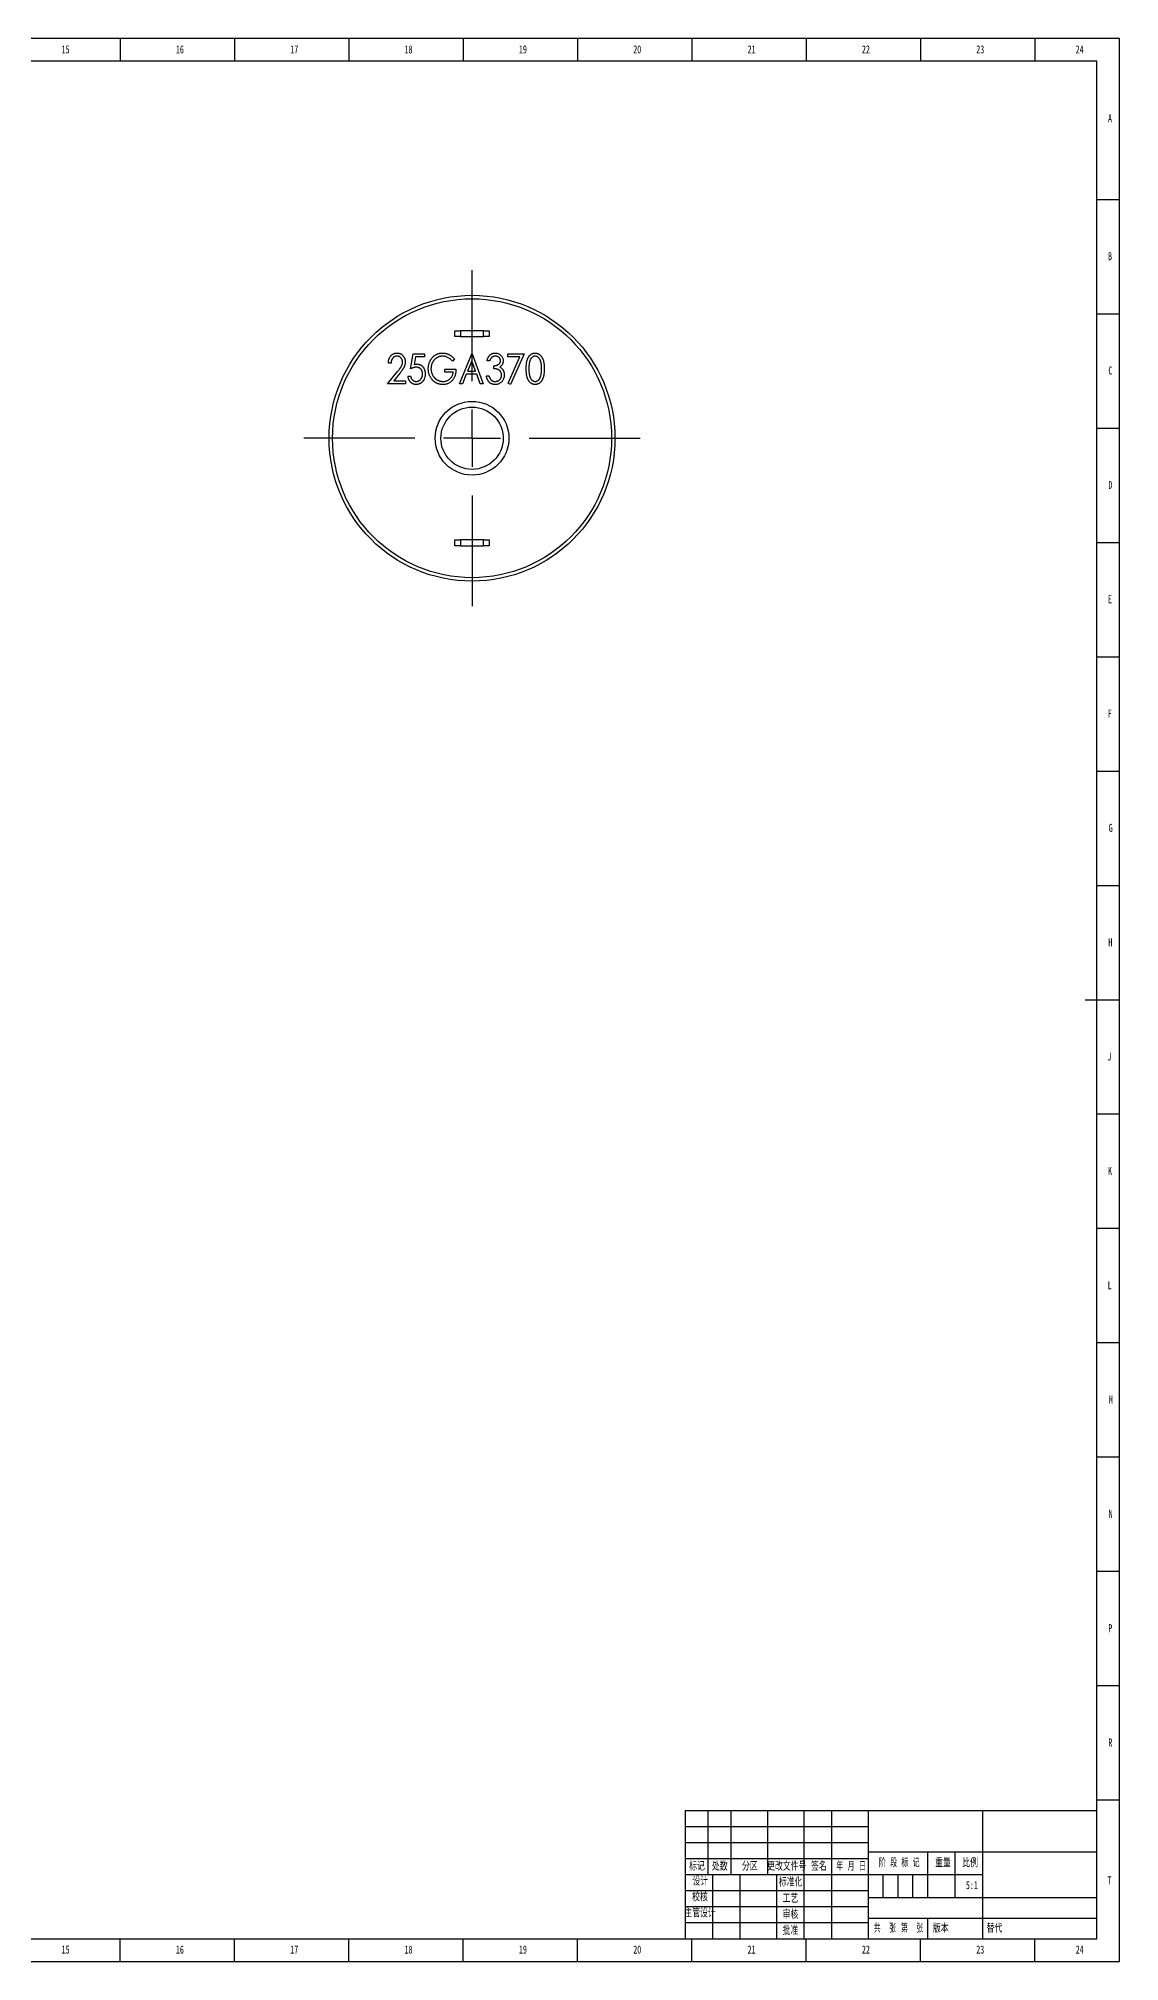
# Model space of a CAD drawing. Header units: millimetres. Extents: x 0 to 1189, y 0 to 841.
# Drawn here: x 716 to 1189, y 0 to 841 of the extents above; entities that cross this region are included whole.
import ezdxf

# ---------------------------------------------------------------- set-up
doc = ezdxf.new("R2010")
doc.units = ezdxf.units.MM
for name, color, linetype in [('10', 7, 'Continuous'), ('5', 7, 'Continuous'), ('9', 7, 'Continuous'), ('SLD-0', 7, 'Continuous')]:
    doc.layers.add(name, color=color, linetype=linetype)
doc.styles.add('SLDTEXTSTYLE0', font='TXT', dxfattribs={"width": 0.7, "bigfont": 'bigfont'})
doc.styles.add('SLDTEXTSTYLE1', font='TXT', dxfattribs={"width": 0.6, "bigfont": 'bigfont'})
doc.styles.add('SLDTEXTSTYLE2', font='TXT', dxfattribs={"width": 0.614286, "bigfont": 'bigfont'})
doc.styles.add('SLDTEXTSTYLE3', font='TXT', dxfattribs={"width": 0.62, "bigfont": 'bigfont'})
doc.styles.add('SLDTEXTSTYLE5', font='TXT', dxfattribs={"width": 0.7})

# ---------------------------------------------------------------- blocks, each defined once
blk = doc.blocks.new('SW_CENTERMARKSYMBOL_0')
at = {"layer": '10', "color": 0}
for p, q in [((0, 25), (0, 73.5)), ((0, 0), (0, 12.5)), ((-25, 0), (-73.5, 0)), ((0, 0), (-12.5, 0)), ((0, 0), (0, -12.5)), ((0, 0), (12.5, 0)), ((25, 0), (73.5, 0)), ((0, -25), (0, -73.5))]:
    blk.add_line(p, q, dxfattribs=at)

msp = doc.modelspace()

# ---------------------------------------------------------------- linework, layer by layer
at = {"color": 7, "linetype": 'Continuous', "lineweight": 25}
for p, q in [((898.35, 710.677), (898.35, 713.177)), ((898.35, 713.177), (900.85, 713.177)), ((900.85, 710.677), (898.35, 710.677)), ((900.85, 713.177), (900.85, 710.677)), ((910.85, 713.177), (900.85, 713.177)), ((900.85, 710.677), (910.85, 710.677)), ((910.85, 710.677), (910.85, 713.177)), ((910.85, 713.177), (913.35, 713.177)), ((913.35, 710.677), (910.85, 710.677)), ((913.35, 713.177), (913.35, 710.677)), ((870.417, 699.07), (869.241, 699.07)), ((878.982, 696.551), (880.158, 703.101)), ((880.158, 703.101), (885.028, 703.101)), ((881.115, 701.757), (880.493, 698.291)), ((885.028, 701.757), (881.115, 701.757)), ((885.028, 703.101), (885.028, 701.757)), ((898.128, 700.865), (897.241, 699.91)), ((900.311, 690.001), (905.686, 703.101)), ((905.722, 700.028), (903.883, 695.543)), ((905.686, 703.101), (905.854, 703.101)), ((907.389, 695.543), (905.722, 700.028)), ((905.854, 703.101), (910.724, 690.001)), ((913.579, 700.078), (912.404, 700.078)), ((921.473, 703.101), (928.695, 703.101)), ((921.473, 701.757), (921.473, 703.101)), ((926.768, 701.757), (921.473, 701.757)), ((921.588, 690.245), (926.768, 701.757)), ((928.695, 703.101), (922.649, 689.665)), ((868.905, 690.001), (873.308, 695.422)), ((876.799, 690.001), (868.905, 690.001)), ((874.374, 694.761), (871.597, 691.344)), ((871.597, 691.344), (876.799, 691.344)), ((876.799, 691.344), (876.799, 690.001)), ((877.806, 693.36), (878.982, 693.36)), ((893.929, 696.383), (898.8, 696.383)), ((893.929, 695.039), (893.929, 696.383)), ((897.624, 695.039), (893.929, 695.039)), ((901.608, 690.001), (900.311, 690.001)), ((903.329, 694.2), (901.608, 690.001)), ((907.89, 694.2), (903.329, 694.2)), ((903.883, 695.543), (907.389, 695.543)), ((909.449, 690.001), (907.89, 694.2)), ((910.724, 690.001), (909.449, 690.001)), ((912.068, 693.528), (913.243, 693.528)), ((915.427, 696.551), (915.427, 697.894)), ((922.649, 689.665), (921.588, 690.245)), ((898.35, 619.177), (898.35, 621.677)), ((898.35, 621.677), (900.85, 621.677)), ((900.85, 619.177), (898.35, 619.177)), ((900.85, 621.677), (900.85, 619.177)), ((910.85, 621.677), (900.85, 621.677)), ((900.85, 619.177), (910.85, 619.177)), ((910.85, 619.177), (910.85, 621.677)), ((910.85, 621.677), (913.35, 621.677)), ((913.35, 619.177), (910.85, 619.177)), ((913.35, 621.677), (913.35, 619.177))]:
    msp.add_line(p, q, dxfattribs=at)
for radius in [62.5, 61, 16.125, 13.625]:
    msp.add_circle((905.85, 666.177), radius, dxfattribs=at)
for points, knots in [([(869.241, 699.07), (869.248, 699.226), (869.262, 699.532), (869.324, 699.978), (869.414, 700.405), (869.544, 700.808), (869.702, 701.193), (869.893, 701.555), (870.118, 701.896), (870.374, 702.211), (870.652, 702.498), (870.95, 702.751), (871.267, 702.96), (871.597, 703.137), (871.945, 703.269), (872.308, 703.368), (872.687, 703.427), (872.946, 703.433), (873.077, 703.437)], [0, 0, 0, 0, 0.0723368, 0.1419192, 0.2087481, 0.2742982, 0.3379484, 0.401272, 0.4639336, 0.5270908, 0.5893348, 0.6492146, 0.7077129, 0.7650479, 0.8224461, 0.8800059, 0.9390919, 1, 1, 1, 1]), ([(873.02, 702.093), (872.932, 702.09), (872.76, 702.085), (872.506, 702.048), (872.264, 701.985), (872.034, 701.897), (871.812, 701.789), (871.606, 701.648), (871.409, 701.486), (871.226, 701.299), (871.057, 701.092), (870.907, 700.862), (870.776, 700.613), (870.667, 700.342), (870.57, 700.054), (870.503, 699.743), (870.445, 699.414), (870.426, 699.187), (870.417, 699.07)], [0, 0, 0, 0, 0.0592294, 0.1166194, 0.1728637, 0.227907, 0.2834628, 0.3389177, 0.3964812, 0.4554619, 0.5156059, 0.5771333, 0.6406394, 0.705893, 0.7743602, 0.8459677, 0.9209483, 1, 1, 1, 1]), ([(875.455, 699.437), (875.453, 699.527), (875.45, 699.703), (875.414, 699.961), (875.359, 700.209), (875.283, 700.45), (875.183, 700.68), (875.061, 700.9), (874.916, 701.11), (874.753, 701.31), (874.573, 701.493), (874.381, 701.655), (874.178, 701.788), (873.966, 701.901), (873.743, 701.987), (873.51, 702.047), (873.269, 702.086), (873.104, 702.091), (873.02, 702.093)], [0, 0, 0, 0, 0.0668684, 0.1316276, 0.1947221, 0.2572872, 0.3200782, 0.3822409, 0.4458366, 0.5110086, 0.5753956, 0.6377133, 0.6982142, 0.757403, 0.8171329, 0.8767154, 0.9370281, 1, 1, 1, 1]), ([(873.077, 703.437), (873.207, 703.433), (873.461, 703.427), (873.831, 703.37), (874.182, 703.278), (874.516, 703.153), (874.83, 702.985), (875.124, 702.782), (875.401, 702.544), (875.651, 702.269), (875.881, 701.973), (876.081, 701.658), (876.253, 701.333), (876.389, 700.992), (876.497, 700.639), (876.577, 700.273), (876.621, 699.893), (876.627, 699.636), (876.631, 699.506)], [0, 0, 0, 0, 0.0657375, 0.1285471, 0.1895651, 0.2493875, 0.3091275, 0.3694299, 0.4304512, 0.4938736, 0.5577692, 0.6204156, 0.6825319, 0.7442412, 0.8064145, 0.8695056, 0.9338386, 1, 1, 1, 1]), ([(873.308, 695.422), (873.415, 695.552), (873.621, 695.8), (873.913, 696.162), (874.175, 696.498), (874.41, 696.807), (874.611, 697.093), (874.786, 697.351), (874.931, 697.584), (875.085, 697.858), (875.233, 698.191), (875.364, 698.596), (875.439, 699.014), (875.45, 699.295), (875.455, 699.437)], [0, 0, 0, 0, 0.1081508, 0.2080125, 0.2996022, 0.3829421, 0.4581924, 0.5248146, 0.5838081, 0.6347968, 0.7274307, 0.8185558, 0.9084797, 1, 1, 1, 1]), ([(876.631, 699.506), (876.625, 699.322), (876.615, 698.958), (876.525, 698.421), (876.38, 697.903), (876.209, 697.483), (876.037, 697.143), (875.88, 696.867), (875.694, 696.569), (875.484, 696.249), (875.246, 695.906), (874.979, 695.544), (874.689, 695.157), (874.481, 694.896), (874.374, 694.761)], [0, 0, 0, 0, 0.1027902, 0.2033206, 0.3028274, 0.4030376, 0.4561581, 0.5156963, 0.5806709, 0.6519832, 0.7299506, 0.8135423, 0.903581, 1, 1, 1, 1]), ([(880.493, 698.291), (880.613, 698.333), (880.843, 698.414), (881.185, 698.501), (881.509, 698.553), (881.72, 698.562), (881.821, 698.566)], [0, 0, 0, 0, 0.2782858, 0.5365579, 0.7762201, 1, 1, 1, 1]), ([(881.821, 698.566), (881.947, 698.563), (882.195, 698.557), (882.557, 698.497), (882.902, 698.402), (883.23, 698.272), (883.541, 698.1), (883.835, 697.893), (884.113, 697.647), (884.367, 697.363), (884.603, 697.054), (884.806, 696.72), (884.979, 696.366), (885.123, 695.99), (885.228, 695.592), (885.307, 695.174), (885.355, 694.734), (885.361, 694.434), (885.364, 694.281)], [0, 0, 0, 0, 0.0608475, 0.1194097, 0.1763417, 0.2331624, 0.2894477, 0.3472937, 0.4064927, 0.4680432, 0.5310142, 0.5933368, 0.6567588, 0.7208777, 0.7869153, 0.8552059, 0.9260972, 1, 1, 1, 1]), ([(886.708, 696.556), (886.71, 696.71), (886.716, 697.016), (886.753, 697.471), (886.815, 697.917), (886.906, 698.355), (887.017, 698.785), (887.158, 699.207), (887.323, 699.62), (887.512, 700.024), (887.722, 700.413), (887.954, 700.782), (888.204, 701.129), (888.471, 701.456), (888.761, 701.756), (889.066, 702.04), (889.392, 702.299), (889.736, 702.535), (890.094, 702.748), (890.465, 702.932), (890.848, 703.087), (891.241, 703.217), (891.648, 703.313), (892.065, 703.383), (892.494, 703.431), (892.783, 703.435), (892.93, 703.437)], [0, 0, 0, 0, 0.0446518, 0.0886682, 0.1322078, 0.1751796, 0.218176, 0.2609203, 0.3040571, 0.3471693, 0.3901784, 0.4321139, 0.4733574, 0.5140759, 0.5544336, 0.5944551, 0.6346947, 0.6750013, 0.7153629, 0.7552847, 0.7949844, 0.8350028, 0.8751687, 0.9160685, 0.9576297, 1, 1, 1, 1]), ([(892.958, 702.093), (892.848, 702.092), (892.628, 702.088), (892.3, 702.049), (891.975, 701.992), (891.655, 701.911), (891.339, 701.805), (891.026, 701.676), (890.718, 701.523), (890.416, 701.348), (890.123, 701.156), (889.847, 700.941), (889.586, 700.714), (889.345, 700.466), (889.119, 700.203), (888.907, 699.924), (888.716, 699.627), (888.544, 699.316), (888.391, 698.994), (888.251, 698.668), (888.141, 698.334), (888.044, 697.999), (887.975, 697.657), (887.922, 697.312), (887.889, 696.962), (887.885, 696.727), (887.883, 696.609)], [0, 0, 0, 0, 0.03989716, 0.0797051, 0.11925049, 0.1590886, 0.1991211, 0.2398506, 0.28117943, 0.32357539, 0.36605985, 0.40802958, 0.44974077, 0.49136783, 0.53311023, 0.57513959, 0.6177159, 0.66078224, 0.7039566, 0.74651173, 0.78894665, 0.8310284, 0.87273959, 0.91499237, 0.95725582, 1, 1, 1, 1]), ([(892.93, 703.437), (893.049, 703.434), (893.286, 703.43), (893.639, 703.401), (893.988, 703.353), (894.331, 703.289), (894.668, 703.201), (894.999, 703.095), (895.327, 702.973), (895.649, 702.827), (895.967, 702.661), (896.283, 702.475), (896.596, 702.263), (896.908, 702.03), (897.218, 701.773), (897.524, 701.491), (897.83, 701.189), (898.027, 700.974), (898.128, 700.865)], [0, 0, 0, 0, 0.0596026, 0.1189375, 0.1772972, 0.2357194, 0.2936253, 0.3515362, 0.4100371, 0.468661, 0.5284212, 0.5895011, 0.6523158, 0.7174123, 0.7846065, 0.8540616, 0.9256166, 1, 1, 1, 1]), ([(897.241, 699.91), (897.082, 700.081), (896.771, 700.416), (896.26, 700.859), (895.724, 701.234), (895.171, 701.542), (894.612, 701.787), (894.055, 701.961), (893.505, 702.074), (893.139, 702.087), (892.958, 702.093)], [0, 0, 0, 0, 0.1414169, 0.2775335, 0.4089315, 0.5371569, 0.6609166, 0.7781773, 0.8905211, 1, 1, 1, 1]), ([(912.404, 700.078), (912.433, 700.209), (912.492, 700.466), (912.605, 700.836), (912.739, 701.182), (912.891, 701.506), (913.061, 701.808), (913.255, 702.083), (913.463, 702.34), (913.696, 702.567), (913.939, 702.773), (914.197, 702.948), (914.464, 703.1), (914.742, 703.224), (915.033, 703.318), (915.334, 703.386), (915.646, 703.43), (915.858, 703.434), (915.965, 703.437)], [0, 0, 0, 0, 0.0758529, 0.1478681, 0.2174516, 0.2843205, 0.3488487, 0.4117316, 0.4735578, 0.5344064, 0.5940915, 0.6524659, 0.709493, 0.7665095, 0.8234221, 0.8809179, 0.9399595, 1, 1, 1, 1]), ([(915.978, 702.093), (915.847, 702.088), (915.591, 702.078), (915.222, 701.988), (914.88, 701.845), (914.619, 701.676), (914.428, 701.508), (914.289, 701.364), (914.156, 701.198), (914.029, 701.013), (913.909, 700.806), (913.789, 700.584), (913.68, 700.338), (913.613, 700.166), (913.579, 700.078)], [0, 0, 0, 0, 0.1162871, 0.2274824, 0.3356118, 0.4452794, 0.5020976, 0.5615471, 0.6235407, 0.6906851, 0.7611661, 0.8360237, 0.9154479, 1, 1, 1, 1]), ([(915.427, 697.894), (915.564, 697.897), (915.835, 697.903), (916.229, 697.967), (916.607, 698.059), (916.959, 698.196), (917.279, 698.358), (917.558, 698.544), (917.788, 698.754), (917.972, 698.985), (918.111, 699.232), (918.209, 699.491), (918.273, 699.761), (918.279, 699.945), (918.282, 700.038)], [0, 0, 0, 0, 0.1036451, 0.2037269, 0.3003393, 0.3963646, 0.4875051, 0.5710984, 0.6481138, 0.7213455, 0.7925139, 0.8609818, 0.9299403, 1, 1, 1, 1]), ([(915.965, 703.437), (916.121, 703.431), (916.43, 703.421), (916.885, 703.328), (917.323, 703.18), (917.74, 702.976), (918.127, 702.723), (918.472, 702.424), (918.768, 702.083), (919.014, 701.705), (919.209, 701.303), (919.353, 700.888), (919.44, 700.464), (919.452, 700.177), (919.457, 700.033)], [0, 0, 0, 0, 0.0864563, 0.1714528, 0.2559236, 0.3422153, 0.4280003, 0.511503, 0.5943217, 0.6776878, 0.7607276, 0.841215, 0.9203167, 1, 1, 1, 1]), ([(918.282, 700.038), (918.28, 700.107), (918.276, 700.242), (918.243, 700.441), (918.193, 700.634), (918.123, 700.819), (918.029, 700.997), (917.916, 701.168), (917.781, 701.331), (917.629, 701.485), (917.464, 701.629), (917.282, 701.751), (917.091, 701.858), (916.89, 701.944), (916.677, 702.011), (916.454, 702.057), (916.219, 702.087), (916.059, 702.091), (915.978, 702.093)], [0, 0, 0, 0, 0.0596436, 0.1184007, 0.1752663, 0.2332742, 0.2909999, 0.3505163, 0.4118234, 0.4750043, 0.5394464, 0.6032016, 0.6661003, 0.7300747, 0.7940809, 0.8604314, 0.9289141, 1, 1, 1, 1]), ([(919.457, 700.033), (919.453, 699.895), (919.444, 699.624), (919.374, 699.229), (919.259, 698.855), (919.095, 698.504), (918.885, 698.175), (918.628, 697.87), (918.327, 697.586), (918.098, 697.422), (917.98, 697.338)], [0, 0, 0, 0, 0.1293426, 0.2529602, 0.37368, 0.4936115, 0.6137766, 0.7373618, 0.8651457, 1, 1, 1, 1]), ([(929.534, 696.546), (929.536, 696.756), (929.538, 697.163), (929.564, 697.757), (929.597, 698.315), (929.654, 698.836), (929.72, 699.319), (929.804, 699.766), (929.903, 700.176), (930.019, 700.552), (930.148, 700.899), (930.293, 701.221), (930.449, 701.522), (930.612, 701.804), (930.795, 702.061), (930.985, 702.299), (931.192, 702.512), (931.409, 702.707), (931.638, 702.876), (931.871, 703.028), (932.113, 703.154), (932.362, 703.256), (932.616, 703.338), (932.878, 703.396), (933.146, 703.431), (933.327, 703.435), (933.418, 703.437)], [0, 0, 0, 0, 0.0713641, 0.1386133, 0.2020806, 0.2612815, 0.3165332, 0.3679665, 0.4157058, 0.4599066, 0.5014921, 0.541553, 0.5797187, 0.6166376, 0.6522734, 0.6867288, 0.7201632, 0.7532254, 0.7855152, 0.8169391, 0.8477925, 0.8780512, 0.908329, 0.9384824, 0.9690551, 1, 1, 1, 1]), ([(933.455, 702.093), (933.332, 702.086), (933.085, 702.07), (932.72, 701.961), (932.371, 701.775), (932.098, 701.568), (931.887, 701.373), (931.737, 701.204), (931.598, 701.017), (931.47, 700.814), (931.348, 700.595), (931.239, 700.359), (931.14, 700.105), (931.046, 699.834), (930.968, 699.535), (930.896, 699.208), (930.84, 698.846), (930.794, 698.451), (930.753, 698.024), (930.729, 697.562), (930.713, 697.068), (930.711, 696.727), (930.71, 696.551)], [0, 0, 0, 0, 0.0539272, 0.1082614, 0.1653499, 0.2261386, 0.2581375, 0.2909859, 0.3249448, 0.3599266, 0.3962981, 0.4343648, 0.4739376, 0.5156327, 0.5600736, 0.6090889, 0.6622713, 0.7205567, 0.7832957, 0.8504795, 0.9229564, 1, 1, 1, 1]), ([(933.418, 703.437), (933.511, 703.435), (933.695, 703.431), (933.967, 703.396), (934.232, 703.339), (934.491, 703.256), (934.743, 703.154), (934.989, 703.027), (935.228, 702.877), (935.458, 702.703), (935.683, 702.51), (935.892, 702.288), (936.089, 702.044), (936.281, 701.783), (936.451, 701.492), (936.615, 701.182), (936.763, 700.847), (936.904, 700.49), (937.027, 700.105), (937.135, 699.689), (937.226, 699.242), (937.302, 698.765), (937.359, 698.254), (937.396, 697.712), (937.425, 697.139), (937.427, 696.747), (937.428, 696.546)], [0, 0, 0, 0, 0.0313409, 0.0620145, 0.0925555, 0.1229245, 0.1535398, 0.1844614, 0.2161871, 0.2486875, 0.2819853, 0.3162584, 0.3513284, 0.3877358, 0.4256375, 0.4650211, 0.5061503, 0.5492761, 0.594593, 0.6428216, 0.6941029, 0.7485547, 0.806241, 0.8675612, 0.9320388, 1, 1, 1, 1]), ([(936.252, 696.551), (936.252, 696.708), (936.25, 697.016), (936.231, 697.467), (936.203, 697.896), (936.161, 698.303), (936.109, 698.688), (936.046, 699.052), (935.971, 699.393), (935.88, 699.713), (935.785, 700.013), (935.676, 700.289), (935.562, 700.547), (935.439, 700.784), (935.304, 700.999), (935.163, 701.195), (935.011, 701.369), (934.8, 701.568), (934.526, 701.774), (934.181, 701.96), (933.82, 702.07), (933.576, 702.086), (933.455, 702.093)], [0, 0, 0, 0, 0.0690605, 0.1351021, 0.1977786, 0.2575596, 0.3144751, 0.3682129, 0.4193127, 0.4679011, 0.5138825, 0.5571274, 0.5983403, 0.6372931, 0.6743402, 0.7094852, 0.7431936, 0.775486, 0.8363322, 0.8931351, 0.9467852, 1, 1, 1, 1]), ([(881.333, 689.665), (881.218, 689.668), (880.992, 689.673), (880.66, 689.726), (880.34, 689.803), (880.035, 689.917), (879.743, 690.062), (879.468, 690.242), (879.203, 690.45), (878.956, 690.691), (878.729, 690.958), (878.523, 691.245), (878.341, 691.551), (878.184, 691.876), (878.052, 692.221), (877.946, 692.583), (877.86, 692.965), (877.825, 693.227), (877.806, 693.36)], [0, 0, 0, 0, 0.0612508, 0.1207674, 0.1789944, 0.2367777, 0.2942201, 0.3526492, 0.4121731, 0.4739417, 0.5365592, 0.5991627, 0.6622038, 0.7265448, 0.7916006, 0.8588413, 0.9281966, 1, 1, 1, 1]), ([(881.467, 697.223), (881.379, 697.22), (881.199, 697.216), (880.922, 697.183), (880.631, 697.13), (880.327, 697.056), (880.009, 696.961), (879.678, 696.844), (879.332, 696.709), (879.1, 696.604), (878.982, 696.551)], [0, 0, 0, 0, 0.1012836, 0.2092438, 0.3223918, 0.4431585, 0.5709187, 0.7059854, 0.849565, 1, 1, 1, 1]), ([(878.982, 693.36), (879.006, 693.235), (879.051, 692.996), (879.156, 692.66), (879.277, 692.358), (879.428, 692.093), (879.604, 691.858), (879.806, 691.649), (880.032, 691.461), (880.284, 691.303), (880.551, 691.171), (880.83, 691.08), (881.114, 691.018), (881.308, 691.012), (881.404, 691.009)], [0, 0, 0, 0, 0.10315904, 0.19758888, 0.28523448, 0.36704863, 0.44523474, 0.52315222, 0.60241964, 0.68326473, 0.76464548, 0.84331471, 0.92165575, 1, 1, 1, 1]), ([(885.364, 694.281), (885.357, 694.069), (885.344, 693.651), (885.246, 693.039), (885.079, 692.453), (884.886, 691.99), (884.704, 691.639), (884.554, 691.392), (884.394, 691.16), (884.22, 690.945), (884.037, 690.745), (883.842, 690.56), (883.634, 690.391), (883.413, 690.241), (883.186, 690.102), (882.945, 689.988), (882.699, 689.887), (882.442, 689.806), (882.177, 689.743), (881.904, 689.699), (881.622, 689.668), (881.43, 689.666), (881.333, 689.665)], [0, 0, 0, 0, 0.092712, 0.1825866, 0.2704997, 0.3583111, 0.4014297, 0.4434848, 0.4844469, 0.5247153, 0.5642428, 0.603211, 0.6421059, 0.6811566, 0.7199308, 0.7585993, 0.7973868, 0.8363437, 0.8760577, 0.9163715, 0.9575208, 1, 1, 1, 1]), ([(881.404, 691.009), (881.498, 691.012), (881.683, 691.018), (881.956, 691.065), (882.219, 691.136), (882.47, 691.245), (882.714, 691.374), (882.941, 691.544), (883.164, 691.735), (883.371, 691.957), (883.562, 692.2), (883.731, 692.46), (883.873, 692.736), (883.989, 693.027), (884.078, 693.332), (884.14, 693.652), (884.181, 693.986), (884.186, 694.214), (884.188, 694.331)], [0, 0, 0, 0, 0.05835461, 0.11519841, 0.17174412, 0.22787142, 0.28488709, 0.34337619, 0.40397411, 0.46753324, 0.53191046, 0.59610088, 0.66039284, 0.72490348, 0.79072449, 0.85789432, 0.92752837, 1, 1, 1, 1]), ([(884.188, 694.331), (884.187, 694.436), (884.184, 694.641), (884.145, 694.941), (884.089, 695.226), (884.007, 695.496), (883.901, 695.75), (883.776, 695.992), (883.622, 696.215), (883.449, 696.422), (883.259, 696.612), (883.048, 696.775), (882.822, 696.912), (882.583, 697.03), (882.324, 697.114), (882.052, 697.178), (881.765, 697.215), (881.568, 697.22), (881.467, 697.223)], [0, 0, 0, 0, 0.07046004, 0.13786251, 0.20254294, 0.26510416, 0.32667774, 0.38705397, 0.44744159, 0.50785203, 0.56802256, 0.62741829, 0.6858937, 0.74521111, 0.80589457, 0.86795838, 0.93244952, 1, 1, 1, 1]), ([(888.119, 692.142), (888.006, 692.302), (887.781, 692.62), (887.498, 693.13), (887.249, 693.653), (887.055, 694.199), (886.898, 694.762), (886.79, 695.344), (886.718, 695.944), (886.711, 696.35), (886.708, 696.556)], [0, 0, 0, 0, 0.1245683, 0.24792356, 0.37016909, 0.49269806, 0.61623773, 0.74143102, 0.86914097, 1, 1, 1, 1]), ([(887.883, 696.609), (887.885, 696.488), (887.888, 696.247), (887.926, 695.888), (887.976, 695.532), (888.054, 695.182), (888.149, 694.835), (888.272, 694.495), (888.41, 694.157), (888.573, 693.828), (888.752, 693.509), (888.953, 693.207), (889.167, 692.92), (889.401, 692.654), (889.648, 692.402), (889.915, 692.171), (890.196, 691.955), (890.492, 691.758), (890.802, 691.583), (891.118, 691.427), (891.445, 691.299), (891.778, 691.194), (892.118, 691.108), (892.465, 691.053), (892.819, 691.013), (893.058, 691.01), (893.179, 691.009)], [0, 0, 0, 0, 0.0422665, 0.0843976, 0.126179, 0.1678537, 0.2098231, 0.2520408, 0.2944546, 0.3374467, 0.3803569, 0.422558, 0.464317, 0.5053286, 0.546677, 0.5876886, 0.62896, 0.6704815, 0.7120244, 0.7532378, 0.794057, 0.8345291, 0.8755167, 0.916486, 0.9577335, 1, 1, 1, 1]), ([(893.1, 689.665), (892.971, 689.667), (892.715, 689.671), (892.336, 689.701), (891.968, 689.747), (891.61, 689.817), (891.262, 689.901), (890.925, 690.01), (890.598, 690.137), (890.28, 690.281), (889.973, 690.446), (889.678, 690.632), (889.391, 690.833), (889.116, 691.057), (888.849, 691.298), (888.596, 691.563), (888.348, 691.841), (888.196, 692.041), (888.119, 692.142)], [0, 0, 0, 0, 0.0671172, 0.1325868, 0.1965754, 0.2593447, 0.3214657, 0.3823959, 0.4426734, 0.502927, 0.5631669, 0.6230407, 0.6835394, 0.7447808, 0.8067146, 0.8698707, 0.9344363, 1, 1, 1, 1]), ([(898.8, 696.383), (898.793, 696.133), (898.781, 695.643), (898.708, 694.929), (898.586, 694.253), (898.411, 693.619), (898.195, 693.022), (897.927, 692.467), (897.609, 691.951), (897.249, 691.477), (896.847, 691.051), (896.41, 690.678), (895.938, 690.364), (895.432, 690.109), (894.896, 689.907), (894.326, 689.767), (893.724, 689.681), (893.311, 689.67), (893.1, 689.665)], [0, 0, 0, 0, 0.0756736, 0.1479698, 0.2167868, 0.2828529, 0.3465091, 0.4084735, 0.4690113, 0.5291901, 0.5881056, 0.6456915, 0.7025229, 0.759162, 0.8164729, 0.8753404, 0.9362138, 1, 1, 1, 1]), ([(893.179, 691.009), (893.323, 691.012), (893.608, 691.019), (894.027, 691.073), (894.43, 691.158), (894.814, 691.283), (895.181, 691.441), (895.532, 691.633), (895.864, 691.864), (896.178, 692.125), (896.468, 692.415), (896.729, 692.728), (896.957, 693.063), (897.156, 693.417), (897.321, 693.792), (897.455, 694.19), (897.562, 694.606), (897.603, 694.894), (897.624, 695.039)], [0, 0, 0, 0, 0.0656956, 0.1294438, 0.1917064, 0.25272, 0.3129452, 0.3732978, 0.4342076, 0.4963455, 0.5587908, 0.6203685, 0.6816061, 0.7426922, 0.8048531, 0.8678773, 0.9330979, 1, 1, 1, 1]), ([(915.941, 689.665), (915.817, 689.668), (915.573, 689.675), (915.214, 689.718), (914.871, 689.798), (914.544, 689.906), (914.232, 690.043), (913.935, 690.211), (913.655, 690.413), (913.393, 690.644), (913.148, 690.904), (912.927, 691.195), (912.727, 691.514), (912.549, 691.861), (912.394, 692.237), (912.261, 692.64), (912.15, 693.073), (912.096, 693.373), (912.068, 693.528)], [0, 0, 0, 0, 0.0619071, 0.1216065, 0.1797197, 0.2366071, 0.2927746, 0.3493409, 0.4061532, 0.4641749, 0.5233396, 0.5836257, 0.6458644, 0.7105413, 0.7775197, 0.8481812, 0.9219211, 1, 1, 1, 1]), ([(913.243, 693.528), (913.268, 693.427), (913.317, 693.23), (913.408, 692.951), (913.5, 692.69), (913.606, 692.453), (913.719, 692.237), (913.839, 692.041), (913.969, 691.868), (914.066, 691.766), (914.112, 691.717)], [0, 0, 0, 0, 0.15342619, 0.29836233, 0.43435267, 0.56149529, 0.68102384, 0.79350593, 0.90039682, 1, 1, 1, 1]), ([(914.112, 691.717), (914.174, 691.661), (914.297, 691.549), (914.498, 691.405), (914.71, 691.279), (914.939, 691.184), (915.175, 691.103), (915.427, 691.05), (915.69, 691.013), (915.87, 691.01), (915.962, 691.009)], [0, 0, 0, 0, 0.12347328, 0.24454906, 0.36541141, 0.48623931, 0.60867626, 0.73424297, 0.86438883, 1, 1, 1, 1]), ([(918.786, 693.78), (918.781, 693.902), (918.772, 694.144), (918.699, 694.501), (918.58, 694.845), (918.414, 695.171), (918.212, 695.474), (917.975, 695.743), (917.7, 695.967), (917.446, 696.123), (917.22, 696.227), (917.028, 696.298), (916.814, 696.357), (916.58, 696.413), (916.322, 696.459), (916.043, 696.498), (915.742, 696.53), (915.534, 696.544), (915.427, 696.551)], [0, 0, 0, 0, 0.0745484, 0.1482312, 0.2218575, 0.2967739, 0.371587, 0.4439894, 0.515462, 0.5875153, 0.6258298, 0.667486, 0.7125509, 0.7614916, 0.8148185, 0.8726448, 0.9339945, 1, 1, 1, 1]), ([(919.961, 693.893), (919.954, 693.709), (919.94, 693.345), (919.841, 692.803), (919.671, 692.278), (919.442, 691.771), (919.156, 691.298), (918.817, 690.876), (918.429, 690.511), (917.994, 690.206), (917.524, 689.962), (917.02, 689.793), (916.49, 689.683), (916.126, 689.671), (915.941, 689.665)], [0, 0, 0, 0, 0.084559, 0.1682798, 0.2530756, 0.3390972, 0.4246254, 0.5070507, 0.5884689, 0.6699151, 0.7511849, 0.8322739, 0.9146349, 1, 1, 1, 1]), ([(915.962, 691.009), (916.066, 691.011), (916.269, 691.015), (916.566, 691.057), (916.848, 691.117), (917.112, 691.212), (917.364, 691.326), (917.597, 691.471), (917.814, 691.642), (918.015, 691.834), (918.194, 692.046), (918.352, 692.267), (918.488, 692.496), (918.594, 692.737), (918.683, 692.984), (918.743, 693.242), (918.777, 693.508), (918.783, 693.689), (918.786, 693.78)], [0, 0, 0, 0, 0.0707118, 0.1377991, 0.2029026, 0.2658032, 0.3279598, 0.3900738, 0.4518293, 0.5152322, 0.5784041, 0.6396898, 0.6995616, 0.7588179, 0.8179642, 0.877727, 0.9381846, 1, 1, 1, 1]), ([(917.98, 697.338), (918.105, 697.27), (918.356, 697.136), (918.695, 696.875), (919.002, 696.571), (919.172, 696.338), (919.258, 696.22)], [0, 0, 0, 0, 0.2486144, 0.496301, 0.744953, 1, 1, 1, 1]), ([(919.258, 696.22), (919.315, 696.134), (919.428, 695.961), (919.567, 695.687), (919.69, 695.408), (919.789, 695.12), (919.865, 694.824), (919.92, 694.52), (919.956, 694.209), (919.96, 693.998), (919.961, 693.893)], [0, 0, 0, 0, 0.1256446, 0.2502189, 0.3730574, 0.4967759, 0.6197661, 0.7440406, 0.8712984, 1, 1, 1, 1]), ([(933.418, 689.665), (933.327, 689.667), (933.146, 689.67), (932.878, 689.705), (932.618, 689.763), (932.364, 689.843), (932.116, 689.942), (931.877, 690.07), (931.643, 690.217), (931.417, 690.385), (931.202, 690.577), (930.996, 690.79), (930.804, 691.028), (930.624, 691.287), (930.455, 691.567), (930.3, 691.87), (930.16, 692.196), (930.027, 692.544), (929.907, 692.922), (929.81, 693.336), (929.722, 693.784), (929.657, 694.268), (929.601, 694.786), (929.563, 695.341), (929.539, 695.932), (929.536, 696.337), (929.534, 696.546)], [0, 0, 0, 0, 0.0309839, 0.0615951, 0.0917866, 0.1217289, 0.151913, 0.1825417, 0.2138457, 0.2457596, 0.2784431, 0.3119197, 0.3464185, 0.3823431, 0.4192053, 0.4576838, 0.4979474, 0.5399687, 0.5845982, 0.632687, 0.6845333, 0.7398546, 0.7988342, 0.8621048, 0.9291413, 1, 1, 1, 1]), ([(930.71, 696.551), (930.711, 696.376), (930.713, 696.036), (930.729, 695.543), (930.754, 695.083), (930.791, 694.656), (930.836, 694.261), (930.898, 693.9), (930.964, 693.571), (931.044, 693.274), (931.133, 693), (931.237, 692.749), (931.345, 692.511), (931.468, 692.294), (931.595, 692.089), (931.737, 691.904), (931.888, 691.734), (932.097, 691.536), (932.372, 691.327), (932.724, 691.145), (933.086, 691.031), (933.333, 691.016), (933.455, 691.009)], [0, 0, 0, 0, 0.076677, 0.1487864, 0.2163675, 0.2787043, 0.3366216, 0.3902559, 0.4392022, 0.4836528, 0.5252351, 0.5649593, 0.6030343, 0.6394136, 0.6744029, 0.7085999, 0.7414555, 0.7737243, 0.8350628, 0.8919871, 0.9464426, 1, 1, 1, 1]), ([(937.428, 696.546), (937.426, 696.345), (937.424, 695.955), (937.4, 695.384), (937.359, 694.845), (937.301, 694.337), (937.229, 693.862), (937.139, 693.417), (937.037, 693.002), (936.911, 692.62), (936.775, 692.264), (936.625, 691.932), (936.462, 691.622), (936.29, 691.333), (936.103, 691.067), (935.903, 690.824), (935.69, 690.604), (935.467, 690.405), (935.232, 690.234), (934.995, 690.079), (934.746, 689.954), (934.493, 689.847), (934.233, 689.766), (933.967, 689.709), (933.695, 689.669), (933.511, 689.666), (933.418, 689.665)], [0, 0, 0, 0, 0.0677413, 0.1319825, 0.1930984, 0.2505553, 0.3047297, 0.3557195, 0.4039285, 0.4490146, 0.4918059, 0.5327114, 0.572139, 0.610083, 0.6466005, 0.6818974, 0.7164135, 0.7499434, 0.7827172, 0.8146363, 0.8458556, 0.8766176, 0.9073027, 0.9378778, 0.9686241, 1, 1, 1, 1]), ([(933.455, 691.009), (933.578, 691.014), (933.825, 691.026), (934.185, 691.144), (934.534, 691.317), (934.803, 691.524), (935.009, 691.718), (935.158, 691.886), (935.296, 692.071), (935.421, 692.275), (935.541, 692.494), (935.65, 692.732), (935.747, 692.988), (935.804, 693.166), (935.832, 693.257)], [0, 0, 0, 0, 0.1050026, 0.2103684, 0.3199149, 0.4367154, 0.4985201, 0.5614692, 0.6276364, 0.6953985, 0.7659074, 0.8407558, 0.918287, 1, 1, 1, 1]), ([(935.832, 693.257), (935.867, 693.374), (935.937, 693.612), (936.019, 693.981), (936.094, 694.366), (936.149, 694.769), (936.199, 695.189), (936.227, 695.628), (936.251, 696.083), (936.252, 696.393), (936.252, 696.551)], [0, 0, 0, 0, 0.1096943, 0.2227961, 0.3406488, 0.4623847, 0.589189, 0.7210505, 0.8582306, 1, 1, 1, 1])]:
    msp.add_open_spline(points, degree=3, knots=knots, dxfattribs=at)
at = {"layer": '5', "color": 7}
for p, q in [((1189, 841), (0, 841)), ((1189, 0), (1189, 841)), ((999, 59), (1079, 59)), ((999, 52), (1079, 52)), ((1085.5, 38), (1085.5, 28)), ((1092, 38), (1092, 28)), ((1098.5, 38), (1098.5, 28)), ((0, 0), (1189, 0))]:
    msp.add_line(p, q, dxfattribs=at)
at = {"layer": '5'}
for p, q in [((752, 841), (752, 831.05)), ((802, 841), (802, 831.05)), ((852, 841), (852, 831.05)), ((902, 841), (902, 831.05)), ((952, 841), (952, 831.05)), ((1002, 841), (1002, 831.05)), ((1052, 841), (1052, 831.05)), ((1102, 841), (1102, 831.05)), ((1152, 841), (1152, 831.05)), ((1189, 770.5), (1179, 770.5)), ((1189, 720.5), (1179, 720.5)), ((1189, 670.5), (1179, 670.5)), ((1189, 620.5), (1179, 620.5)), ((1189, 570.5), (1179, 570.5)), ((1189, 520.5), (1179, 520.5)), ((1189, 470.5), (1179, 470.5)), ((1189, 370.5), (1179, 370.5)), ((1189, 320.5), (1179, 320.5)), ((1189, 270.5), (1179, 270.5)), ((1189, 220.5), (1179, 220.5)), ((1189, 170.5), (1179, 170.5)), ((1189, 120.5), (1179, 120.5)), ((1189, 70.5), (1179, 70.5)), ((752, 0), (752, 10)), ((802, 0), (802, 10)), ((852, 0), (852, 10)), ((902, 0), (902, 10)), ((952, 0), (952, 10)), ((1002, 0), (1002, 10)), ((1052, 0), (1052, 10)), ((1102, 0), (1102, 10)), ((1152, 0), (1152, 10))]:
    msp.add_line(p, q, dxfattribs=at)
at = {"layer": '5', "color": 7, "lineweight": 25}
for p, q in [((1179, 831.05), (25, 831.05)), ((1179, 10), (1179, 831.05)), ((999, 66), (1179, 66)), ((999, 66), (999, 10)), ((1009, 66), (1009, 38)), ((1019, 66), (1019, 38)), ((1035, 66), (1035, 38)), ((1051, 66), (1051, 10)), ((1063, 66), (1063, 10)), ((1079, 66), (1079, 10)), ((1129, 66), (1129, 38)), ((999, 45), (1079, 45)), ((1079, 48), (1179, 48)), ((1105, 48), (1105, 28)), ((1117, 48), (1117, 28)), ((999, 38), (1129, 38)), ((1011, 38), (1011, 10)), ((1023, 38), (1023, 10)), ((1039, 38), (1039, 10)), ((1129, 38), (1129, 10)), ((999, 31), (1079, 31)), ((1079, 28), (1179, 28)), ((999, 24), (1079, 24)), ((999, 17), (1079, 17)), ((1079.006, 18.982), (1179, 18.982)), ((0, 10), (1179, 10))]:
    msp.add_line(p, q, dxfattribs=at)
at = {"layer": '5', "lineweight": 25}
for p, q in [((1189, 420.5), (1174, 420.5)), ((1105, 18.982), (1105, 10))]:
    msp.add_line(p, q, dxfattribs=at)

# ---------------------------------------------------------------- block references
at = {"layer": '10'}
msp.add_blockref('SW_CENTERMARKSYMBOL_0', (905.85, 666.177), dxfattribs=at)

# ---------------------------------------------------------------- texts
at = {"layer": '10', "char_height": 3.5, "attachment_point": 2}
for s, insert, style in [('15', (728.089, 837.984), 'SLDTEXTSTYLE5'), ('16', (778.091, 837.984), 'SLDTEXTSTYLE5'), ('17', (828.091, 837.984), 'SLDTEXTSTYLE5'), ('18', (878.091, 837.984), 'SLDTEXTSTYLE5'), ('19', (928.091, 837.984), 'SLDTEXTSTYLE5'), ('20', (978.089, 837.984), 'SLDTEXTSTYLE5'), ('21', (1028.089, 837.984), 'SLDTEXTSTYLE5'), ('22', (1078.089, 837.984), 'SLDTEXTSTYLE5'), ('23', (1128.089, 837.984), 'SLDTEXTSTYLE5'), ('24', (1171.589, 837.984), 'SLDTEXTSTYLE5'), ('A', (1184.82, 807.79), 'SLDTEXTSTYLE5'), ('B', (1184.82, 747.54), 'SLDTEXTSTYLE5'), ('C', (1184.982, 697.54), 'SLDTEXTSTYLE5'), ('D', (1184.984, 647.54), 'SLDTEXTSTYLE5'), ('E', (1184.818, 597.54), 'SLDTEXTSTYLE5'), ('F', (1184.779, 547.54), 'SLDTEXTSTYLE5'), ('G', (1185.094, 497.54), 'SLDTEXTSTYLE5'), ('H', (1184.984, 447.54), 'SLDTEXTSTYLE5'), ('J', (1184.515, 397.54), 'SLDTEXTSTYLE5'), ('K', (1184.82, 347.54), 'SLDTEXTSTYLE5'), ('L', (1184.681, 297.54), 'SLDTEXTSTYLE5'), ('M', (1185.207, 247.54), 'SLDTEXTSTYLE5'), ('N', (1185.103, 197.54), 'SLDTEXTSTYLE5'), ('P', (1184.944, 147.54), 'SLDTEXTSTYLE5'), ('R', (1184.984, 97.54), 'SLDTEXTSTYLE5'), ('T', (1184.656, 37.234), 'SLDTEXTSTYLE5'), ('校核', (1005.494, 29.857), 'SLDTEXTSTYLE0'), ('主管设计', (1005.562, 22.83), 'SLDTEXTSTYLE0'), ('15', (728.089, 6.984), 'SLDTEXTSTYLE5'), ('16', (778.091, 6.984), 'SLDTEXTSTYLE5'), ('17', (828.091, 6.984), 'SLDTEXTSTYLE5'), ('18', (878.091, 6.984), 'SLDTEXTSTYLE5'), ('19', (928.091, 6.984), 'SLDTEXTSTYLE5'), ('20', (978.089, 6.984), 'SLDTEXTSTYLE5'), ('21', (1028.089, 6.984), 'SLDTEXTSTYLE5'), ('22', (1078.089, 6.984), 'SLDTEXTSTYLE5'), ('23', (1128.089, 6.984), 'SLDTEXTSTYLE5'), ('24', (1171.589, 6.984), 'SLDTEXTSTYLE5')]:
    msp.add_mtext(s, dxfattribs=dict(at, insert=insert, style=style))
at = {"layer": '10', "color": 7, "insert": (1110.844, 16.188), "char_height": 3.5, "attachment_point": 2, "style": 'SLDTEXTSTYLE0'}
msp.add_mtext('版本', dxfattribs=at)
at = {"layer": '9', "color": 7, "char_height": 3.5, "attachment_point": 2}
for s, insert, style in [('标记', (1004.245, 43.306), 'SLDTEXTSTYLE0'), ('处数', (1014.171, 43.306), 'SLDTEXTSTYLE0'), ('分区', (1027.308, 43.306), 'SLDTEXTSTYLE0'), ('更改文件号', (1043.482, 43.306), 'SLDTEXTSTYLE0'), ('签名', (1057.537, 43.306), 'SLDTEXTSTYLE0'), ('年 月 日', (1071.61, 43.306), 'SLDTEXTSTYLE3'), ('阶 段 标 记', (1092.651, 44.81), 'SLDTEXTSTYLE2'), ('重量', (1111.794, 44.81), 'SLDTEXTSTYLE0'), ('比例', (1123.679, 44.81), 'SLDTEXTSTYLE0'), ('设计', (1005.645, 36.767), 'SLDTEXTSTYLE0'), ('标准化', (1045.185, 36.358), 'SLDTEXTSTYLE0'), ('工艺', (1045.075, 29.23), 'SLDTEXTSTYLE0'), ('审核', (1045.075, 22.249), 'SLDTEXTSTYLE0'), ('批准', (1045.075, 15.216), 'SLDTEXTSTYLE0'), ('共  张', (1086.383, 16.188), 'SLDTEXTSTYLE1'), ('第  张', (1098.274, 16.188), 'SLDTEXTSTYLE1')]:
    msp.add_mtext(s, dxfattribs=dict(at, insert=insert, style=style))
at = {"layer": 'SLD-0', "char_height": 3.5}
for s, insert, attachment_point, style in [('5:1', (1124.437, 35.158), 2, 'SLDTEXTSTYLE5'), ('替代', (1130.851, 16.188), 1, 'SLDTEXTSTYLE0')]:
    msp.add_mtext(s, dxfattribs=dict(at, insert=insert, attachment_point=attachment_point, style=style))

doc.saveas('drawing.dxf')
